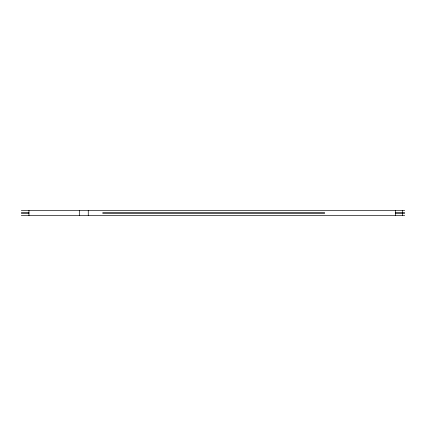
<?xml version="1.0" encoding="UTF-8"?>
<svg xmlns="http://www.w3.org/2000/svg" width="426" height="426" viewBox="0 0 426 426"><rect width="100%" height="100%" fill="white"/><g stroke="black" fill="none" stroke-linecap="round" stroke-linejoin="round"><path stroke-width="0.64" d="M21.3 210.423L404.695 210.423M21.3 212.356L28.957 212.356M102.698 212.356L324.718 212.356M395.562 212.356L402.133 212.356M402.33 212.356L404.695 212.356M21.3 213.644L28.957 213.644M102.698 213.644L324.718 213.644M395.562 213.644L402.133 213.644M402.33 213.644L404.695 213.644M21.3 215.577L404.695 215.577M402.33 210.423L402.33 215.577M395.562 210.423L395.562 215.577M88.257 210.423L88.257 215.577M79.311 210.423L79.311 215.577M28.957 210.423L28.957 215.577"/></g></svg>
